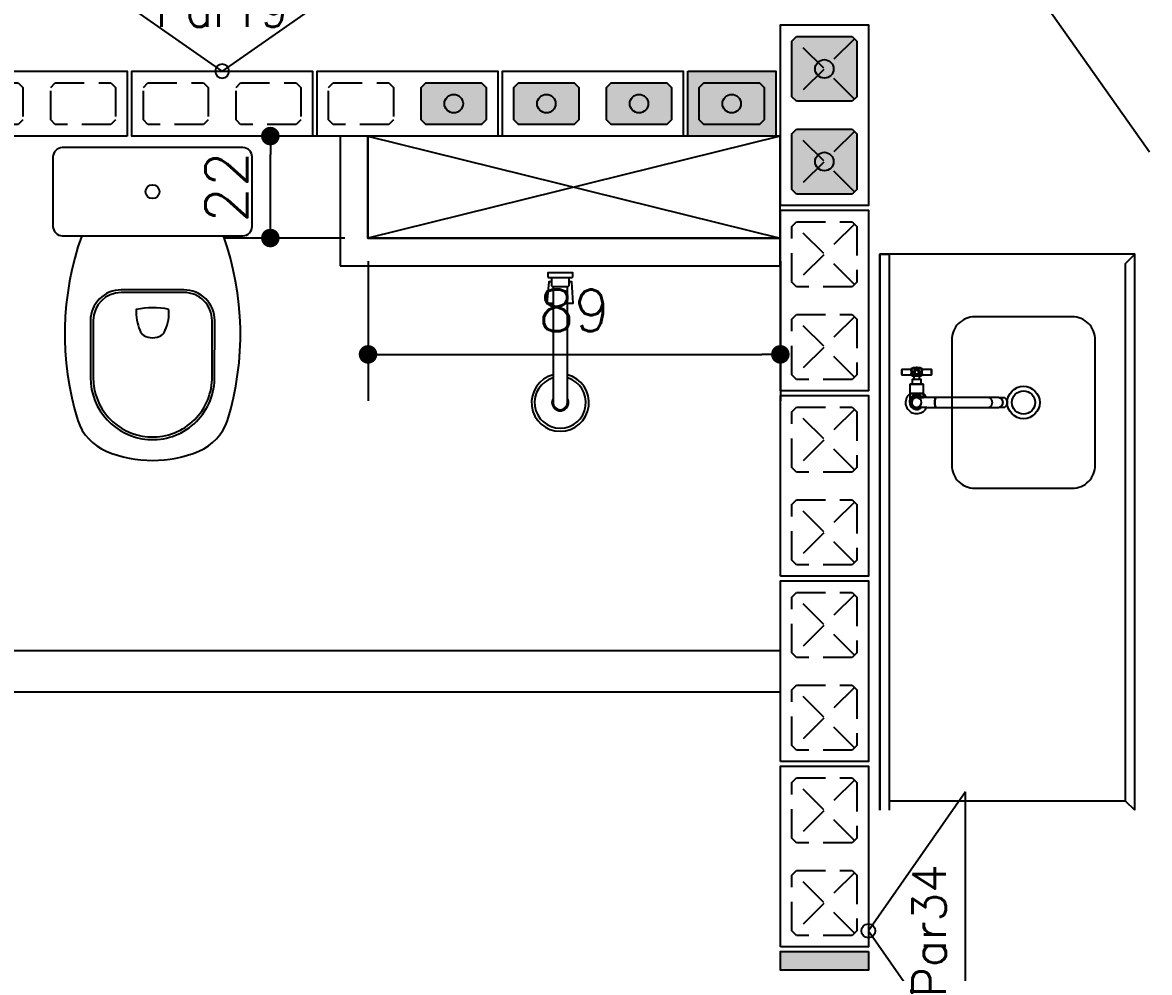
# Model space of a CAD drawing. Extents: x -14651 to 4579, y -10691 to -1290.
# Drawn here: x 1300.9 to 1544.2, y -9909.1 to -9704.1 of the extents above; entities that cross this region are included whole.
import ezdxf
from ezdxf.enums import TextEntityAlignment as Align

# ---------------------------------------------------------------- set-up
doc = ezdxf.new("R2010")
doc.units = 0
doc.header["$LTSCALE"] = 25
doc.linetypes.add('DASHED2', pattern=[0.375, 0.25, -0.125])
for name, color, linetype in [('203', 1, 'DASHED2'), ('213', 252, 'Continuous'), ('241', 2, 'Continuous'), ('247', 50, 'Continuous'), ('253', 251, 'Continuous'), ('ALVENARIA NÃO ESTRUTURAL', 242, 'Continuous'), ('Arranque', 14, 'Continuous'), ('COTA', 1, 'Continuous'), ('FERRO', 5, 'Continuous'), ('Linha_fina', 1, 'Continuous'), ('Pena_1', 1, 'Continuous'), ('Pena_2', 2, 'Continuous'), ('PROJ', 252, 'Continuous')]:
    doc.layers.add(name, color=color, linetype=linetype)
doc.styles.add('COTA', font='romans.shx')
doc.dimstyles.new('forma', dxfattribs={"dimscale": 5, "dimtxt": 1.8, "dimasz": 0.8, "dimexe": 2, "dimexo": 1, "dimgap": 1, "dimtad": 1, "dimdec": 1, "dimzin": 9, "dimtxsty": 'COTA', "dimblk1": 'DOT', "dimblk2": 'DOT', "dimsah": 1, "dimcen": 0, "dimdle": 1, "dimclrd": 256, "dimclre": 256, "dimclrt": 2, "dimadec": 0, "dimazin": 0, "dimtfac": 1, "dimtdec": 0, "dimtmove": 0, "dimatfit": 3, "dimfxl": 1, "dimtolj": 1, "dimtzin": 0, "dimarcsym": 0})

# ---------------------------------------------------------------- blocks, each defined once
blk = doc.blocks.new('P4020')
blk.add_lwpolyline([(-19.5, -9.5), (19.5, -9.5), (19.5, 9.5), (-19.5, 9.5), (-19.5, -9.5)])
at = {"color": 1, "linetype": 'DASHED2'}
for points in [[(-17, -6), (-16, -7), (-4, -7), (-3, -6), (-3, 6), (-4, 7), (-16, 7), (-17, 6), (-17, -6)], [(3, -6), (4, -7), (16, -7), (17, -6), (17, 6), (16, 7), (4, 7), (3, 6), (3, -6)]]:
    blk.add_lwpolyline(points, dxfattribs=at)
at = {"layer": '203', "color": 253}
for p, q in [((-16.5, 6.5), (-3.5, -6.5)), ((-3.5, 6.5), (-16.5, -6.5)), ((16.5, 6.5), (3.5, -6.5)), ((3.5, 6.5), (16.5, -6.5))]:
    blk.add_line(p, q, dxfattribs=at)
blk = doc.blocks.new('P0520')
at = {"layer": '253'}
blk.add_hatch(color=129, dxfattribs=at).paths.add_polyline_path([(2, 9.5), (-2, 9.5), (-2, -9.5), (2, -9.5)])
blk.add_lwpolyline([(2, 9.5), (-2, 9.5), (-2, -9.5), (2, -9.5), (2, 9.5)])
blk = doc.blocks.new('P4015', base_point=(5842102.11612, -8124149.02973))
blk.add_lwpolyline([(5842082.61612, -8124156.02973), (5842121.61612, -8124156.02973), (5842121.61612, -8124142.02973), (5842082.61612, -8124142.02973), (5842082.61612, -8124156.02973)])
at = {"color": 1, "linetype": 'DASHED2'}
for points in [[(5842085.11612, -8124152.52973), (5842086.11612, -8124153.52973), (5842098.11612, -8124153.52973), (5842099.11612, -8124152.52973), (5842099.11612, -8124145.52973), (5842098.11612, -8124144.52973), (5842086.11612, -8124144.52973), (5842085.11612, -8124145.52973), (5842085.11612, -8124152.52973)], [(5842105.11612, -8124152.52973), (5842106.11612, -8124153.52973), (5842118.11612, -8124153.52973), (5842119.11612, -8124152.52973), (5842119.11612, -8124145.52973), (5842118.11612, -8124144.52973), (5842106.11612, -8124144.52973), (5842105.11612, -8124145.52973), (5842105.11612, -8124152.52973)]]:
    blk.add_lwpolyline(points, dxfattribs=at)
blk = doc.blocks.new('P2015')
at = {"layer": '247'}
h = blk.add_hatch(color=50, dxfattribs=at)
h.paths.add_polyline_path([(9.5, 7), (-9.5, 7), (-9.5, -7), (9.5, -7)])
h.paths.add_polyline_path([(6, -4.5), (-6, -4.5), (-7, -3.5), (-7, 3.5), (-6, 4.5), (6, 4.5), (7, 3.5), (7, -3.5)], flags=16)
blk.add_lwpolyline([(-9.5, -7), (9.5, -7), (9.5, 7), (-9.5, 7), (-9.5, -7)])
at = {"color": 1, "linetype": 'DASHED2'}
blk.add_lwpolyline([(-7, -3.5), (-6, -4.5), (6, -4.5), (7, -3.5), (7, 3.5), (6, 4.5), (-6, 4.5), (-7, 3.5), (-7, -3.5)], dxfattribs=at)
blk = doc.blocks.new('GR-1414')
at = {"layer": '213'}
h = blk.add_hatch(color=256, dxfattribs=at)
h.paths.add_polyline_path([(6, -7), (7, -6), (7, 6), (6, 7), (-6, 7), (-7, 6), (-7, -6), (-6, -7)])
h.paths.add_polyline_path([(2, 0, 1), (-2, 0, 1)], flags=16)
at = {"layer": 'Arranque'}
blk.add_hatch(color=256, dxfattribs=at).paths.add_polyline_path([(2, 0, 1), (-2, 0, 1)])
at = {"layer": '213'}
for p, q in [((-7, 6), (-6, 7)), ((-7, -6), (-7, 6)), ((-6, 7), (6, 7)), ((6, 7), (7, 6)), ((7, 6), (7, -6)), ((-6, -7), (-7, -6)), ((6, -7), (-6, -7)), ((7, -6), (6, -7))]:
    blk.add_line(p, q, dxfattribs=at)
at = {"layer": 'FERRO', "linetype": 'Continuous'}
blk.add_circle((0, 0), 2, dxfattribs=at)
blk = doc.blocks.new('GR-1409')
at = {"layer": '213'}
h = blk.add_hatch(color=256, dxfattribs=at)
h.paths.add_polyline_path([(-6, 4.5), (-7, 3.5), (-7, -3.5), (-6, -4.5), (6, -4.5), (7, -3.5), (7, 3.5), (6, 4.5)])
h.paths.add_polyline_path([(-2, 0, 1), (2, 0, 1)], flags=16)
at = {"layer": 'Arranque'}
blk.add_hatch(color=256, dxfattribs=at).paths.add_polyline_path([(-2, 0, 1), (2, 0, 1)])
at = {"layer": '213'}
blk.add_lwpolyline([(-7, 3.5), (-6, 4.5), (6, 4.5), (7, 3.5), (7, -3.5), (6, -4.5), (-6, -4.5), (-7, -3.5), (-7, 3.5)], dxfattribs=at)
at = {"layer": 'FERRO', "linetype": 'Continuous'}
blk.add_circle((0, 0), 2, dxfattribs=at)
blk = doc.blocks.new('_IDNPAR_2')
at = {"color": 3}
blk.add_lwpolyline([(1, -0.7), (0, 0), (-1, -0.7)], close=True, dxfattribs=at)
blk.add_circle((0, 0), 0.05, dxfattribs=at)
at = {"layer": '247', "color": 2, "style": 'COTA', "flags": 8}
blk.add_attdef('ID', text='', height=0.24, dxfattribs=at).set_placement((0, -0.4383), align=Align.MIDDLE_CENTER)
blk = doc.blocks.new('layout-inferior 1')
at = {"layer": 'ALVENARIA NÃO ESTRUTURAL'}
for p, q in [((29019.19, -9728.6), (29019.19, -9756.6)), ((29025.19, -9728.6), (29019.19, -9728.6)), ((29025.19, -9750.6), (29025.19, -9728.6)), ((29114.19, -9750.6), (29025.19, -9750.6)), ((29114.19, -9756.6), (29114.19, -9750.6)), ((29019.19, -9756.6), (29114.19, -9756.6)), ((28873.19, -9839.6), (29114.19, -9839.6)), ((29114.19, -9839.6), (29114.19, -9848.6)), ((29114.19, -9848.6), (28864.19, -9848.6))]:
    blk.add_line(p, q, dxfattribs=at)
at = {"layer": 'Pena_1'}
for p, q in [((29025.19, -9728.6), (29114.19, -9750.6)), ((29114.19, -9728.6), (29025.19, -9750.6))]:
    blk.add_line(p, q, dxfattribs=at)
at = {"layer": 'Pena_2'}
blk.add_lwpolyline([(29025.19, -9728.6), (29025.19, -9750.6), (29114.19, -9750.6), (29114.19, -9728.6), (29025.19, -9728.6)], dxfattribs=at)
at = {"layer": 'PROJ'}
for p, q in [((29144.8, -9778.85), (29142.45, -9778.85)), ((29144.48, -9778.65), (29142.77, -9778.65)), ((29140.42, -9779), (29140.42, -9780.1)), ((29142.47, -9780.15), (29143.4, -9780.15)), ((29143.86, -9780.15), (29144.78, -9780.15)), ((29146.83, -9780.1), (29146.83, -9779)), ((29145.1, -9782.24), (29142.15, -9782.24)), ((29142.62, -9782.04), (29144.63, -9782.04)), ((29145.13, -9784.24), (29142.12, -9784.24)), ((29142.12, -9784.24), (29142.12, -9786.04)), ((29142.12, -9786.04), (29142.12, -9786.04)), ((29142.42, -9784.14), (29142.42, -9784.24)), ((29143.63, -9785.04), (29143.65, -9785.04)), ((29143.65, -9785.04), (29143.7, -9785.05)), ((29144.83, -9784.24), (29144.83, -9784.14)), ((29145.13, -9785.04), (29145.13, -9784.24)), ((29143.66, -9787.14), (29143.63, -9787.14)), ((29143.7, -9787.14), (29143.66, -9787.14))]:
    blk.add_line(p, q, dxfattribs=at)
for points in [[(28957.19, -9744.1), (28957.19, -9747.7), (28957.19, -9748.1, 0.414214), (28959.19, -9750.1), (28998.19, -9750.1, 0.414214), (29000.19, -9748.1), (29000.19, -9733.1, 0.414214), (28998.19, -9731.1), (28959.19, -9731.1, 0.414214), (28957.19, -9733.1)], [(28965.86, -9768.43), (28965.86, -9780.71, 0.391339), (28977.69, -9793.5, 0.428002), (28991.52, -9781.11), (28991.53, -9768.43, 0.416278), (28985.46, -9762.36), (28971.93, -9762.36, 0.413625)], [(28982.2, -9765.99, 0.10791), (28975.18, -9766.03, 0.124585), (28975.96, -9770.49, 0.161338), (28976.83, -9771.67, 0.122351), (28978.69, -9772.13, 0.122351), (28980.56, -9771.67, 0.167944), (28981.43, -9770.49, 0.125904), (28982.2, -9765.99)], [(29177.19, -9767.6), (29156.19, -9767.6, 0.414214), (29151.19, -9772.6), (29151.19, -9799.6, 0.414214), (29156.19, -9804.6), (29177.19, -9804.6, 0.414214), (29182.19, -9799.6), (29182.19, -9772.6, 0.414214)], [(29142.45, -9780.18, -0.023181), (29142.47, -9780.15), (29143.4, -9780.15), (29143.45, -9780.17), (29143.52, -9780.18), (29143.61, -9780.19), (29143.7, -9780.18), (29143.79, -9780.17), (29143.86, -9780.15), (29144.78, -9780.15, -0.022959), (29144.8, -9780.18, -0.366689), (29144.6, -9780.35), (29144.24, -9780.35), (29143.01, -9780.35), (29142.65, -9780.35, -0.366483)], [(29143.03, -9779.48), (29143.02, -9779.57), (29143.03, -9779.64), (29143.04, -9779.72), (29143.06, -9779.77), (29143.08, -9779.82), (29143.1, -9779.87), (29143.13, -9779.92), (29143.16, -9779.97), (29143.2, -9780), (29143.25, -9780.06), (29143.31, -9780.11), (29143.36, -9780.14), (29143.4, -9780.15), (29143.41, -9780.11), (29143.42, -9780.06, 0.192103), (29143.83, -9780.06), (29143.84, -9780.1), (29143.85, -9780.15), (29143.9, -9780.13), (29143.95, -9780.1), (29143.99, -9780.07), (29144.03, -9780.03), (29144.06, -9779.99), (29144.11, -9779.94), (29144.16, -9779.85), (29144.19, -9779.77), (29144.21, -9779.7), (29144.22, -9779.65), (29144.22, -9779.6), (29144.23, -9779.55), (29144.22, -9779.48), (29144.21, -9779.4), (29144.19, -9779.33), (29144.17, -9779.28), (29144.15, -9779.23), (29144.12, -9779.18), (29144.09, -9779.14), (29144.04, -9779.08), (29143.97, -9779.01), (29143.89, -9778.96), (29143.8, -9778.93), (29143.72, -9778.91), (29143.66, -9778.9), (29143.6, -9778.9), (29143.54, -9778.91), (29143.49, -9778.92), (29143.43, -9778.93), (29143.36, -9778.96), (29143.3, -9779), (29143.26, -9779.03), (29143.22, -9779.07), (29143.19, -9779.11), (29143.16, -9779.14), (29143.12, -9779.21), (29143.07, -9779.29), (29143.05, -9779.38)], [(29143.85, -9780.05), (29143.84, -9780.06, 0.017847), (29143.88, -9780.04), (29143.87, -9780.04, 0.017789), (29143.91, -9780.02), (29143.9, -9780.03, 0.021587), (29143.94, -9780), (29143.93, -9780.01, 0.027178), (29143.98, -9779.97), (29143.97, -9779.98, 0.016694), (29144, -9779.96), (29144, -9779.96, 0.029524), (29144.04, -9779.91), (29144.04, -9779.92, 0.024437), (29144.07, -9779.88), (29144.06, -9779.89, 0.02481), (29144.09, -9779.84), (29144.09, -9779.85, 0.023752), (29144.11, -9779.81), (29144.11, -9779.81, 0.022023), (29144.13, -9779.77), (29144.13, -9779.78, 0.022441), (29144.15, -9779.73), (29144.14, -9779.74, 0.022868), (29144.16, -9779.69), (29144.15, -9779.7, 0.020181), (29144.17, -9779.66), (29144.16, -9779.67, 0.015814), (29144.17, -9779.63), (29144.17, -9779.64, 0.015915), (29144.17, -9779.61), (29144.17, -9779.61, 0.025741), (29144.18, -9779.56), (29144.18, -9779.56, 0.018498), (29144.18, -9779.52), (29144.18, -9779.53, 0.017313), (29144.17, -9779.49), (29144.17, -9779.5, 0.018157), (29144.17, -9779.46), (29144.17, -9779.47, 0.018149), (29144.16, -9779.43), (29144.16, -9779.43, 0.018439), (29144.15, -9779.39), (29144.16, -9779.4, 0.018647), (29144.14, -9779.36), (29144.15, -9779.37, 0.018581), (29144.13, -9779.33), (29144.14, -9779.34, 0.021766), (29144.12, -9779.3), (29144.12, -9779.31, 0.026407), (29144.09, -9779.26), (29144.1, -9779.27, 0.026609), (29144.07, -9779.22), (29144.07, -9779.23, 0.026914), (29144.04, -9779.18), (29144.04, -9779.19, 0.025672), (29144, -9779.15), (29144.01, -9779.16, 0.023779), (29143.97, -9779.12), (29143.98, -9779.13, 0.024124), (29143.94, -9779.1), (29143.95, -9779.1, 0.024539), (29143.9, -9779.07), (29143.91, -9779.08, 0.024082), (29143.86, -9779.05), (29143.87, -9779.06, 0.023177), (29143.83, -9779.04), (29143.84, -9779.04, 0.023669), (29143.79, -9779.02), (29143.8, -9779.03, 0.024126), (29143.75, -9779.01), (29143.76, -9779.01, 0.020906), (29143.71, -9779.01), (29143.72, -9779.01, 0.015716), (29143.68, -9779), (29143.69, -9779, 0.01579), (29143.66, -9779), (29143.66, -9779, 0.016075), (29143.63, -9779), (29143.64, -9779, 0.016281), (29143.6, -9779), (29143.61, -9779, 0.016316), (29143.57, -9779), (29143.58, -9779, 0.01533), (29143.55, -9779), (29143.55, -9779, 0.013711), (29143.52, -9779.01), (29143.53, -9779.01, 0.013749), (29143.5, -9779.01), (29143.5, -9779.01, 0.013768), (29143.47, -9779.02), (29143.48, -9779.02, 0.015624), (29143.45, -9779.03), (29143.45, -9779.03, 0.018303), (29143.42, -9779.04), (29143.42, -9779.04, 0.018249), (29143.39, -9779.05), (29143.4, -9779.05, 0.018455), (29143.36, -9779.07), (29143.37, -9779.06, 0.018647), (29143.33, -9779.08), (29143.34, -9779.08, 0.018591), (29143.3, -9779.1), (29143.31, -9779.1, 0.021186), (29143.27, -9779.13), (29143.28, -9779.12, 0.025016), (29143.24, -9779.16), (29143.25, -9779.15, 0.025258), (29143.21, -9779.19), (29143.22, -9779.18, 0.025603), (29143.18, -9779.22), (29143.19, -9779.21, 0.024312), (29143.16, -9779.26), (29143.16, -9779.25, 0.022281), (29143.14, -9779.29), (29143.14, -9779.28, 0.022662), (29143.12, -9779.33), (29143.13, -9779.32, 0.023081), (29143.11, -9779.37), (29143.11, -9779.36, 0.023127), (29143.09, -9779.41), (29143.1, -9779.4, 0.022918), (29143.08, -9779.44), (29143.09, -9779.43, 0.020264), (29143.08, -9779.48), (29143.08, -9779.47, 0.015918), (29143.08, -9779.51), (29143.08, -9779.5, 0.015999), (29143.07, -9779.53), (29143.08, -9779.53, 0.556946)], [(29143.17, -9779.55, 1), (29144.08, -9779.55, 1)], [(29142.42, -9784.14), (29142.42, -9784.24), (29142.12, -9784.24), (29142.12, -9786.06), (29142.12, -9786.04), (29142.13, -9786.04), (29142.13, -9786.21), (29142.17, -9786.45), (29142.24, -9786.69), (29142.36, -9786.9), (29142.51, -9787.1), (29142.69, -9787.27), (29142.84, -9787.37), (29143.06, -9787.48), (29143.29, -9787.56), (29143.53, -9787.59), (29143.63, -9787.6), (29143.87, -9787.58), (29144.11, -9787.52), (29144.33, -9787.42), (29144.41, -9787.37), (29144.61, -9787.23), (29144.7, -9787.14), (29143.68, -9787.14), (29143.67, -9787.14, 0.956818), (29143.67, -9785.04), (29143.69, -9785.05, 0.005512), (29143.66, -9785.04), (29143.69, -9785.04), (29145.13, -9785.04), (29145.13, -9784.24), (29144.83, -9784.24), (29144.83, -9784.14)]]:
    blk.add_lwpolyline(points, format="xyb", close=True, dxfattribs=at)
for points in [[(28963.39, -9750.1, 0.160999), (28962.53, -9789.99, 0.2149), (28968.69, -9796.6, 0.2), (28988.69, -9796.6, 0.2149), (28994.86, -9789.99, 0.160999), (28994, -9750.1)], [(29069.19, -9759.1, 0.414214), (29069.39, -9758.9), (29069.39, -9758.1), (29063.99, -9758.1), (29063.99, -9758.9, 0.414214), (29064.19, -9759.1), (29069.19, -9759.1)], [(29064.59, -9759.1, -0.414214), (29064.79, -9759.3), (29064.79, -9760.85, 0.414214), (29064.99, -9761.05), (29068.39, -9761.05), (29068.59, -9760.85), (29068.59, -9759.3, -0.414214), (29068.79, -9759.1)], [(28965.29, -9768.43), (28965.29, -9780.71, 0.391339), (28977.65, -9794.07, 0.428196), (28992.09, -9781.12), (28992.1, -9768.43, 0.416194), (28985.46, -9761.79), (28971.93, -9761.79, 0.413638), (28965.29, -9768.43)], [(29065.14, -9761.05), (29065.14, -9786.1, 1), (29068.24, -9786.1), (29068.24, -9761.05)]]:
    blk.add_lwpolyline(points, format="xyb", dxfattribs=at)
for points in [[(29190.69, -9874.1), (29190.69, -9754.1), (29135.69, -9754.1), (29135.69, -9874.1)], [(29135.69, -9874.1), (29135.69, -9754.1), (29137.69, -9754.1), (29137.69, -9874.1)], [(29190.69, -9874.1), (29188.69, -9872.1), (29188.69, -9756.1), (29190.69, -9754.1)], [(29064.79, -9760.05), (29064.2, -9760.05), (29063.81, -9764.63), (29065.14, -9764.63)], [(29068.24, -9764.63), (29069.51, -9764.63), (29069.19, -9760.05), (29068.59, -9760.05)], [(29142.77, -9778.75), (29144.48, -9778.75)], [(29143.01, -9780.35), (29144.24, -9780.35)], [(29144.24, -9781.13), (29143.01, -9781.13)], [(29144.73, -9782.14), (29142.52, -9782.14)], [(29145.04, -9784.14), (29142.22, -9784.14)], [(29145.79, -9785.04), (29143.69, -9785.04), (29143.62, -9785.04), (29143.55, -9785.05), (29143.49, -9785.06), (29143.44, -9785.06), (29143.42, -9785.07), (29143.39, -9785.07), (29143.38, -9785.08), (29143.36, -9785.08), (29143.35, -9785.08), (29143.33, -9785.09), (29143.32, -9785.09), (29143.3, -9785.1), (29143.28, -9785.1), (29143.26, -9785.11), (29143.24, -9785.12), (29143.23, -9785.12), (29143.21, -9785.13), (29143.19, -9785.14), (29143.16, -9785.15), (29143.13, -9785.17), (29143.1, -9785.19), (29143.07, -9785.21), (29143.03, -9785.23), (29142.98, -9785.27), (29142.93, -9785.32), (29142.87, -9785.36), (29142.83, -9785.42), (29142.78, -9785.48), (29142.74, -9785.54), (29142.7, -9785.6), (29142.67, -9785.67), (29142.64, -9785.74), (29142.62, -9785.82), (29142.6, -9785.89), (29142.59, -9785.97), (29142.58, -9786.04), (29142.58, -9786.12), (29142.59, -9786.2), (29142.6, -9786.27), (29142.61, -9786.35), (29142.63, -9786.42), (29142.66, -9786.49), (29142.69, -9786.56), (29142.73, -9786.63), (29142.77, -9786.69), (29142.81, -9786.75), (29142.86, -9786.81), (29142.9, -9786.85), (29142.94, -9786.88), (29142.96, -9786.9), (29142.97, -9786.91), (29142.99, -9786.93), (29143.01, -9786.94), (29143.03, -9786.95), (29143.05, -9786.97), (29143.07, -9786.98), (29143.09, -9786.99), (29143.12, -9787.01), (29143.15, -9787.02), (29143.18, -9787.04), (29143.22, -9787.05), (29143.3, -9787.08), (29143.39, -9787.11), (29143.48, -9787.13), (29143.59, -9787.14), (29143.69, -9787.14)], [(29161.61, -9785.11), (29161.75, -9785.18), (29161.88, -9785.29), (29161.99, -9785.42), (29162.08, -9785.57), (29162.15, -9785.73), (29162.19, -9785.91), (29162.21, -9786.09), (29162.19, -9786.28), (29162.15, -9786.45), (29162.08, -9786.62), (29161.99, -9786.77), (29161.88, -9786.9), (29161.75, -9787), (29161.61, -9787.08), (29161.6, -9787.08)], [(29145.79, -9787.14), (29143.66, -9787.14)], [(29188.69, -9872.1), (29137.69, -9872.1), (29137.69, -9874.1)]]:
    blk.add_lwpolyline(points, dxfattribs=at)
for points in [[(29142.38, -9779.05), (29142.39, -9779.06), (29142.4, -9779.08), (29142.41, -9779.11), (29142.42, -9779.14), (29142.44, -9779.17), (29142.45, -9779.2), (29142.47, -9779.24), (29142.48, -9779.28), (29142.49, -9779.31), (29142.5, -9779.33), (29142.51, -9779.36), (29142.51, -9779.39), (29142.51, -9779.41), (29142.52, -9779.44), (29142.52, -9779.47), (29142.52, -9779.5), (29142.53, -9779.52), (29142.53, -9779.55), (29142.53, -9779.58), (29142.52, -9779.61), (29142.52, -9779.64), (29142.52, -9779.68), (29142.51, -9779.71), (29142.5, -9779.75), (29142.49, -9779.79), (29142.48, -9779.82), (29142.47, -9779.86), (29142.45, -9779.89), (29142.44, -9779.93), (29142.43, -9779.96), (29142.41, -9779.99), (29142.4, -9780.01), (29142.39, -9780.03), (29142.38, -9780.04), (29142.37, -9780.06), (29142.38, -9780.06), (29142.4, -9780.06), (29142.42, -9780.07), (29142.43, -9780.08), (29142.44, -9780.09), (29142.45, -9780.11), (29142.46, -9780.12), (29142.47, -9780.14), (29142.47, -9780.15), (29142.49, -9780.1), (29142.51, -9780.05), (29142.54, -9779.97), (29142.56, -9779.89), (29142.59, -9779.81), (29142.6, -9779.72), (29142.61, -9779.62), (29142.61, -9779.53), (29142.61, -9779.46), (29142.6, -9779.38), (29142.59, -9779.33), (29142.58, -9779.28), (29142.57, -9779.23), (29142.56, -9779.18), (29142.54, -9779.12), (29142.51, -9779.05), (29142.49, -9778.99), (29142.47, -9778.94), (29142.46, -9778.92), (29142.47, -9778.94), (29142.47, -9778.95), (29142.48, -9778.97), (29142.49, -9779), (29142.5, -9779.03), (29142.52, -9779.06), (29142.53, -9779.1), (29142.54, -9779.13), (29142.56, -9779.18), (29142.57, -9779.23), (29142.58, -9779.28), (29142.59, -9779.33), (29142.6, -9779.37), (29142.6, -9779.4), (29142.61, -9779.44), (29142.61, -9779.48), (29142.61, -9779.51), (29142.61, -9779.55), (29142.61, -9779.6), (29142.61, -9779.65), (29142.6, -9779.7), (29142.6, -9779.74), (29142.59, -9779.79), (29142.58, -9779.83), (29142.57, -9779.87), (29142.56, -9779.91), (29142.55, -9779.96), (29142.53, -9779.99), (29142.52, -9780.03), (29142.51, -9780.07), (29142.5, -9780.09), (29142.49, -9780.11), (29142.48, -9780.13), (29142.47, -9780.15), (29142.46, -9780.1), (29142.42, -9780.07), (29142.37, -9780.06), (29142.4, -9780.02), (29142.42, -9779.97), (29142.45, -9779.91), (29142.47, -9779.84), (29142.5, -9779.77), (29142.51, -9779.69), (29142.52, -9779.62), (29142.53, -9779.57), (29142.53, -9779.51), (29142.52, -9779.45), (29142.51, -9779.39), (29142.49, -9779.32), (29142.47, -9779.26), (29142.44, -9779.18), (29142.42, -9779.12), (29142.39, -9779.07)], [(29144.65, -9779.38), (29144.64, -9779.45), (29144.64, -9779.5), (29144.64, -9779.55), (29144.64, -9779.62), (29144.65, -9779.7), (29144.66, -9779.77), (29144.67, -9779.82), (29144.68, -9779.87), (29144.7, -9779.94), (29144.73, -9780.02), (29144.75, -9780.09), (29144.78, -9780.15), (29144.79, -9780.13), (29144.78, -9780.15), (29144.78, -9780.14), (29144.77, -9780.13), (29144.76, -9780.1), (29144.75, -9780.07), (29144.73, -9780.04), (29144.72, -9780.01), (29144.71, -9779.96), (29144.69, -9779.92), (29144.68, -9779.87), (29144.67, -9779.82), (29144.66, -9779.77), (29144.65, -9779.72), (29144.65, -9779.68), (29144.64, -9779.64), (29144.64, -9779.6), (29144.64, -9779.55), (29144.64, -9779.5), (29144.64, -9779.45), (29144.65, -9779.4), (29144.65, -9779.36), (29144.66, -9779.31), (29144.67, -9779.27), (29144.68, -9779.23), (29144.69, -9779.19), (29144.71, -9779.15), (29144.72, -9779.11), (29144.73, -9779.07), (29144.74, -9779.03), (29144.76, -9779), (29144.77, -9778.98), (29144.77, -9778.96), (29144.79, -9778.93), (29144.8, -9778.92), (29144.78, -9778.95), (29144.76, -9778.99), (29144.74, -9779.05), (29144.71, -9779.13), (29144.69, -9779.21), (29144.67, -9779.29)], [(29144.85, -9780.02), (29144.84, -9779.99), (29144.83, -9779.96), (29144.82, -9779.94), (29144.8, -9779.9), (29144.79, -9779.86), (29144.77, -9779.82), (29144.76, -9779.78), (29144.75, -9779.75), (29144.74, -9779.72), (29144.74, -9779.69), (29144.73, -9779.66), (29144.73, -9779.63), (29144.73, -9779.6), (29144.72, -9779.57), (29144.72, -9779.54), (29144.73, -9779.51), (29144.73, -9779.48), (29144.73, -9779.45), (29144.73, -9779.43), (29144.74, -9779.39), (29144.75, -9779.35), (29144.76, -9779.31), (29144.77, -9779.28), (29144.78, -9779.24), (29144.8, -9779.21), (29144.81, -9779.17), (29144.83, -9779.14), (29144.83, -9779.14), (29144.84, -9779.11), (29144.86, -9779.08), (29144.86, -9779.07), (29144.87, -9779.05), (29144.89, -9779.03), (29144.9, -9779.01), (29144.88, -9779.04), (29144.86, -9779.08), (29144.83, -9779.13), (29144.8, -9779.19), (29144.78, -9779.26), (29144.75, -9779.33), (29144.74, -9779.4), (29144.73, -9779.47), (29144.72, -9779.52), (29144.72, -9779.58), (29144.73, -9779.64), (29144.74, -9779.71), (29144.75, -9779.77), (29144.78, -9779.84), (29144.81, -9779.92), (29144.83, -9779.98), (29144.86, -9780.03), (29144.87, -9780.05), (29144.87, -9780.04)], [(29147.7, -9785.14), (29147.67, -9785.2), (29147.64, -9785.27), (29147.62, -9785.35), (29147.61, -9785.4), (29147.6, -9785.46), (29147.59, -9785.53), (29147.58, -9785.6), (29147.57, -9785.67), (29147.56, -9785.75), (29147.55, -9785.83), (29147.55, -9785.92), (29147.55, -9786.01), (29147.55, -9786.09), (29147.55, -9786.18), (29147.55, -9786.27), (29147.55, -9786.35), (29147.56, -9786.43), (29147.57, -9786.51), (29147.58, -9786.59), (29147.59, -9786.66), (29147.6, -9786.72), (29147.61, -9786.78), (29147.62, -9786.84), (29147.64, -9786.91), (29147.67, -9786.99), (29147.7, -9787.05), (29147.73, -9787.09), (29147.76, -9787.13), (29147.78, -9787.14), (29147.76, -9787.13), (29147.75, -9787.12), (29147.73, -9787.1), (29147.72, -9787.08), (29147.71, -9787.06), (29147.69, -9787.04), (29147.68, -9787.01), (29147.66, -9786.97), (29147.65, -9786.93), (29147.64, -9786.89), (29147.62, -9786.84), (29147.61, -9786.78), (29147.6, -9786.72), (29147.59, -9786.66), (29147.58, -9786.59), (29147.57, -9786.51), (29147.56, -9786.43), (29147.55, -9786.35), (29147.55, -9786.27), (29147.55, -9786.18), (29147.55, -9786.09), (29147.55, -9786.01), (29147.55, -9785.92), (29147.55, -9785.83), (29147.56, -9785.75), (29147.57, -9785.67), (29147.58, -9785.6), (29147.59, -9785.53), (29147.6, -9785.46), (29147.61, -9785.4), (29147.62, -9785.35), (29147.64, -9785.3), (29147.65, -9785.25), (29147.66, -9785.21), (29147.68, -9785.18), (29147.69, -9785.15), (29147.71, -9785.12), (29147.72, -9785.1), (29147.73, -9785.09), (29147.75, -9785.07), (29147.78, -9785.05), (29147.79, -9785.04), (29147.76, -9785.05), (29147.73, -9785.09)]]:
    blk.add_lwpolyline(points, close=True, dxfattribs=at)
blk.add_polyline3d([(29162.32, -9785.06, 0), (29161.45, -9785.06, 0), (29161.3, -9785.04, 0), (29159.04, -9785.04, 0), (29145.79, -9785.04, 0), (29145.64, -9784.77, 0), (29145.45, -9784.53, 0), (29145.23, -9784.3, 0), (29145.04, -9784.14, 0), (29145.1, -9784.14, 0), (29145.1, -9782.24, 0), (29145, -9782.14, 0), (29144.73, -9782.14, 0), (29144.63, -9782.04, 0), (29144.63, -9781.13, 0), (29144.24, -9781.13, 0), (29144.24, -9780.35, 0), (29144.6, -9780.35, 0), (29144.8, -9780.18, 0), (29144.9, -9780.1, 0), (29146.83, -9780.1, 0), (29146.93, -9780, 0), (29146.93, -9779.1, 0), (29146.83, -9779, 0), (29144.9, -9779, 0), (29144.8, -9778.9, 0), (29144.8, -9778.85, 0), (29144.7, -9778.75, 0), (29144.48, -9778.75, 0), (29144.48, -9778.65, 0), (29143.71, -9778.57, 0), (29143.54, -9778.57, 0), (29142.77, -9778.65, 0), (29142.77, -9778.75, 0), (29142.55, -9778.75, 0), (29142.45, -9778.85, 0), (29142.45, -9778.9, 0), (29142.35, -9779, 0), (29140.42, -9779, 0), (29140.32, -9779.1, 0), (29140.32, -9780, 0), (29140.42, -9780.1, 0), (29142.35, -9780.1, 0), (29142.45, -9780.18, 0), (29142.65, -9780.35, 0), (29143.01, -9780.35, 0), (29143.01, -9781.13, 0), (29142.62, -9781.13, 0), (29142.62, -9782.04, 0), (29142.52, -9782.14, 0), (29142.25, -9782.14, 0), (29142.15, -9782.24, 0), (29142.15, -9784.14, 0), (29142.22, -9784.14, 0), (29141.98, -9784.34, 0), (29141.77, -9784.57, 0), (29141.59, -9784.82, 0), (29141.44, -9785.09, 0), (29141.33, -9785.38, 0), (29141.26, -9785.68, 0), (29141.22, -9785.99, 0), (29141.22, -9786.09, 0), (29141.24, -9786.4, 0), (29141.3, -9786.71, 0), (29141.4, -9787, 0), (29141.53, -9787.28, 0), (29141.7, -9787.54, 0), (29141.91, -9787.77, 0), (29142.14, -9787.98, 0), (29142.39, -9788.16, 0), (29142.67, -9788.3, 0), (29142.96, -9788.4, 0), (29143.26, -9788.47, 0), (29143.57, -9788.5, 0), (29143.63, -9788.5, 0), (29143.94, -9788.48, 0), (29144.24, -9788.42, 0), (29144.53, -9788.32, 0), (29144.81, -9788.19, 0), (29145.07, -9788.02, 0), (29145.31, -9787.81, 0), (29145.51, -9787.58, 0), (29145.69, -9787.33, 0), (29145.79, -9787.14, 0), (29159.04, -9787.14, 0), (29161.3, -9787.14, 0), (29161.45, -9787.13, 0), (29162.32, -9787.13, 0), (29162.48, -9787.11, 0), (29162.63, -9787.07, 0), (29162.77, -9786.99, 0), (29162.9, -9786.89, 0), (29163.01, -9786.76, 0), (29163.1, -9786.61, 0), (29163.16, -9786.45, 0), (29163.21, -9786.27, 0), (29163.22, -9786.09, 0), (29163.21, -9785.91, 0), (29163.16, -9785.74, 0), (29163.1, -9785.58, 0), (29163.01, -9785.43, 0), (29162.9, -9785.3, 0), (29162.77, -9785.2, 0), (29162.63, -9785.12, 0), (29162.48, -9785.07, 0), (29162.32, -9785.06, 0)], close=True, dxfattribs=at)
for points in [[(29142.37, -9780.06, 0), (29142.38, -9780.04, 0), (29142.39, -9780.03, 0), (29142.4, -9780.01, 0), (29142.41, -9779.99, 0), (29142.43, -9779.96, 0), (29142.44, -9779.93, 0), (29142.45, -9779.89, 0), (29142.47, -9779.86, 0), (29142.48, -9779.82, 0), (29142.49, -9779.79, 0), (29142.5, -9779.75, 0), (29142.51, -9779.71, 0), (29142.52, -9779.68, 0), (29142.52, -9779.64, 0), (29142.52, -9779.61, 0), (29142.53, -9779.58, 0), (29142.53, -9779.55, 0), (29142.53, -9779.52, 0), (29142.52, -9779.5, 0), (29142.52, -9779.47, 0), (29142.52, -9779.44, 0), (29142.51, -9779.41, 0), (29142.51, -9779.39, 0), (29142.51, -9779.36, 0), (29142.5, -9779.33, 0), (29142.49, -9779.31, 0), (29142.48, -9779.28, 0), (29142.47, -9779.24, 0), (29142.45, -9779.2, 0), (29142.44, -9779.17, 0), (29142.42, -9779.14, 0), (29142.41, -9779.11, 0), (29142.4, -9779.08, 0), (29142.39, -9779.06, 0), (29142.38, -9779.05, 0), (29142.37, -9779.03, 0), (29142.36, -9779.02, 0), (29142.35, -9779.01, 0), (29142.35, -9779, 0), (29142.35, -9779, 0), (29142.35, -9779, 0)], [(29142.47, -9780.15, 0), (29142.47, -9780.14, 0), (29142.46, -9780.12, 0), (29142.45, -9780.11, 0), (29142.44, -9780.09, 0), (29142.43, -9780.08, 0), (29142.42, -9780.07, 0), (29142.4, -9780.06, 0), (29142.38, -9780.06, 0), (29142.37, -9780.06, 0)], [(29142.45, -9778.9, 0), (29142.45, -9778.9, 0), (29142.45, -9778.9, 0), (29142.45, -9778.91, 0), (29142.46, -9778.92, 0), (29142.47, -9778.94, 0), (29142.47, -9778.95, 0), (29142.48, -9778.97, 0), (29142.49, -9779, 0), (29142.5, -9779.03, 0), (29142.52, -9779.06, 0), (29142.53, -9779.1, 0), (29142.54, -9779.13, 0), (29142.56, -9779.18, 0), (29142.57, -9779.23, 0), (29142.58, -9779.28, 0), (29142.59, -9779.33, 0), (29142.6, -9779.37, 0), (29142.6, -9779.4, 0), (29142.61, -9779.44, 0), (29142.61, -9779.48, 0), (29142.61, -9779.51, 0), (29142.61, -9779.55, 0), (29142.61, -9779.6, 0), (29142.61, -9779.65, 0), (29142.6, -9779.7, 0), (29142.6, -9779.74, 0), (29142.59, -9779.79, 0), (29142.58, -9779.83, 0), (29142.57, -9779.87, 0), (29142.56, -9779.91, 0), (29142.55, -9779.96, 0), (29142.53, -9779.99, 0), (29142.52, -9780.03, 0), (29142.51, -9780.07, 0), (29142.5, -9780.09, 0), (29142.49, -9780.11, 0), (29142.48, -9780.13, 0), (29142.47, -9780.15, 0)], [(29143.4, -9780.15, 0), (29143.37, -9780.14, 0), (29143.35, -9780.13, 0), (29143.33, -9780.12, 0), (29143.31, -9780.1, 0), (29143.27, -9780.07, 0), (29143.23, -9780.04, 0), (29143.2, -9780, 0), (29143.16, -9779.97, 0), (29143.13, -9779.92, 0), (29143.1, -9779.87, 0), (29143.08, -9779.82, 0), (29143.06, -9779.77, 0), (29143.05, -9779.73, 0), (29143.04, -9779.7, 0), (29143.03, -9779.66, 0), (29143.03, -9779.62, 0), (29143.03, -9779.59, 0), (29143.03, -9779.55, 0), (29143.03, -9779.5, 0), (29143.03, -9779.45, 0), (29143.04, -9779.4, 0), (29143.05, -9779.36, 0), (29143.07, -9779.31, 0), (29143.08, -9779.27, 0), (29143.1, -9779.23, 0), (29143.13, -9779.19, 0), (29143.16, -9779.14, 0), (29143.19, -9779.11, 0), (29143.22, -9779.07, 0), (29143.26, -9779.03, 0), (29143.29, -9779.01, 0), (29143.32, -9778.99, 0), (29143.35, -9778.97, 0), (29143.38, -9778.96, 0), (29143.41, -9778.94, 0), (29143.45, -9778.93, 0), (29143.47, -9778.92, 0), (29143.5, -9778.91, 0), (29143.52, -9778.91, 0), (29143.55, -9778.9, 0), (29143.58, -9778.9, 0), (29143.61, -9778.9, 0), (29143.64, -9778.9, 0), (29143.67, -9778.9, 0), (29143.7, -9778.9, 0), (29143.73, -9778.91, 0), (29143.78, -9778.92, 0), (29143.82, -9778.93, 0), (29143.86, -9778.95, 0), (29143.91, -9778.97, 0), (29143.95, -9779, 0), (29143.98, -9779.03, 0), (29144.02, -9779.06, 0), (29144.05, -9779.09, 0), (29144.09, -9779.14, 0), (29144.12, -9779.18, 0), (29144.15, -9779.23, 0), (29144.17, -9779.28, 0), (29144.19, -9779.33, 0), (29144.21, -9779.38, 0), (29144.21, -9779.42, 0), (29144.22, -9779.46, 0), (29144.22, -9779.5, 0), (29144.23, -9779.55, 0), (29144.22, -9779.6, 0), (29144.22, -9779.65, 0), (29144.21, -9779.7, 0), (29144.2, -9779.74, 0), (29144.18, -9779.79, 0), (29144.17, -9779.83, 0), (29144.15, -9779.87, 0), (29144.12, -9779.91, 0), (29144.1, -9779.96, 0), (29144.06, -9779.99, 0), (29144.03, -9780.03, 0), (29143.99, -9780.07, 0), (29143.95, -9780.1, 0), (29143.92, -9780.12, 0), (29143.89, -9780.14, 0), (29143.86, -9780.15, 0)], [(29144.18, -9779.55, 0), (29144.18, -9779.53, 0), (29144.18, -9779.51, 0), (29144.17, -9779.47, 0), (29144.17, -9779.44, 0), (29144.16, -9779.41, 0), (29144.15, -9779.38, 0), (29144.14, -9779.35, 0), (29144.13, -9779.32, 0), (29144.1, -9779.28, 0), (29144.08, -9779.24, 0), (29144.05, -9779.2, 0), (29144.02, -9779.16, 0), (29143.99, -9779.14, 0), (29143.96, -9779.11, 0), (29143.92, -9779.08, 0), (29143.88, -9779.06, 0), (29143.85, -9779.05, 0), (29143.81, -9779.03, 0), (29143.77, -9779.02, 0), (29143.73, -9779.01, 0), (29143.7, -9779, 0), (29143.67, -9779, 0), (29143.64, -9779, 0), (29143.61, -9779, 0), (29143.59, -9779, 0), (29143.56, -9779, 0), (29143.53, -9779.01, 0), (29143.51, -9779.01, 0), (29143.49, -9779.02, 0), (29143.46, -9779.02, 0), (29143.43, -9779.03, 0), (29143.4, -9779.05, 0), (29143.37, -9779.06, 0), (29143.34, -9779.08, 0), (29143.32, -9779.09, 0), (29143.29, -9779.11, 0), (29143.26, -9779.14, 0), (29143.22, -9779.17, 0), (29143.2, -9779.21, 0), (29143.17, -9779.24, 0), (29143.15, -9779.28, 0), (29143.13, -9779.31, 0), (29143.11, -9779.35, 0), (29143.1, -9779.39, 0), (29143.09, -9779.43, 0), (29143.08, -9779.46, 0), (29143.08, -9779.49, 0), (29143.08, -9779.52, 0), (29143.07, -9779.55, 0), (29143.07, -9779.55, 0)], [(29143.41, -9780.06, 0), (29143.42, -9780.06, 0), (29143.42, -9780.07, 0), (29143.42, -9780.08, 0), (29143.42, -9780.09, 0), (29143.41, -9780.1, 0), (29143.41, -9780.11, 0), (29143.41, -9780.13, 0), (29143.4, -9780.14, 0), (29143.4, -9780.15, 0)], [(29143.86, -9780.15, 0), (29143.81, -9780.16, 0), (29143.77, -9780.17, 0), (29143.73, -9780.18, 0), (29143.68, -9780.18, 0), (29143.64, -9780.18, 0), (29143.59, -9780.18, 0), (29143.54, -9780.18, 0), (29143.5, -9780.18, 0), (29143.45, -9780.17, 0), (29143.4, -9780.15, 0)], [(29143.86, -9780.15, 0), (29143.85, -9780.14, 0), (29143.84, -9780.12, 0), (29143.84, -9780.11, 0), (29143.84, -9780.09, 0), (29143.83, -9780.08, 0), (29143.83, -9780.07, 0), (29143.83, -9780.06, 0), (29143.83, -9780.06, 0), (29143.84, -9780.06, 0)], [(29143.84, -9780.06, 0), (29143.87, -9780.05, 0), (29143.89, -9780.03, 0), (29143.92, -9780.02, 0), (29143.96, -9779.99, 0), (29144, -9779.96, 0), (29144, -9779.96, 0), (29144.03, -9779.93, 0), (29144.06, -9779.89, 0), (29144.08, -9779.86, 0), (29144.1, -9779.82, 0), (29144.12, -9779.79, 0), (29144.14, -9779.75, 0), (29144.15, -9779.71, 0), (29144.16, -9779.68, 0), (29144.17, -9779.65, 0), (29144.17, -9779.62, 0), (29144.18, -9779.59, 0), (29144.18, -9779.56, 0), (29144.18, -9779.55, 0)], [(29144.78, -9780.15, 0), (29144.78, -9780.14, 0), (29144.77, -9780.13, 0), (29144.76, -9780.1, 0), (29144.75, -9780.07, 0), (29144.73, -9780.04, 0), (29144.72, -9780.01, 0), (29144.71, -9779.96, 0), (29144.69, -9779.92, 0), (29144.68, -9779.87, 0), (29144.67, -9779.82, 0), (29144.66, -9779.77, 0), (29144.65, -9779.72, 0), (29144.65, -9779.68, 0), (29144.64, -9779.64, 0), (29144.64, -9779.6, 0), (29144.64, -9779.55, 0), (29144.64, -9779.5, 0), (29144.64, -9779.45, 0), (29144.65, -9779.4, 0), (29144.65, -9779.36, 0), (29144.66, -9779.31, 0), (29144.67, -9779.27, 0), (29144.68, -9779.23, 0), (29144.69, -9779.19, 0), (29144.71, -9779.15, 0), (29144.72, -9779.11, 0), (29144.73, -9779.07, 0), (29144.74, -9779.03, 0), (29144.76, -9779, 0), (29144.77, -9778.98, 0), (29144.77, -9778.96, 0), (29144.78, -9778.95, 0), (29144.79, -9778.94, 0), (29144.79, -9778.92, 0), (29144.8, -9778.92, 0), (29144.8, -9778.91, 0), (29144.8, -9778.9, 0), (29144.8, -9778.9, 0), (29144.8, -9778.9, 0)], [(29144.9, -9779, 0), (29144.9, -9779, 0), (29144.9, -9779, 0), (29144.9, -9779.01, 0), (29144.9, -9779.01, 0), (29144.89, -9779.02, 0), (29144.89, -9779.03, 0), (29144.88, -9779.04, 0), (29144.87, -9779.05, 0), (29144.86, -9779.07, 0), (29144.86, -9779.08, 0), (29144.84, -9779.11, 0), (29144.83, -9779.14, 0), (29144.83, -9779.14, 0), (29144.81, -9779.17, 0), (29144.8, -9779.21, 0), (29144.78, -9779.24, 0), (29144.77, -9779.28, 0), (29144.76, -9779.31, 0), (29144.75, -9779.35, 0), (29144.74, -9779.39, 0), (29144.73, -9779.43, 0), (29144.73, -9779.45, 0), (29144.73, -9779.48, 0), (29144.73, -9779.51, 0), (29144.72, -9779.54, 0), (29144.72, -9779.57, 0), (29144.73, -9779.6, 0), (29144.73, -9779.63, 0), (29144.73, -9779.66, 0), (29144.74, -9779.69, 0), (29144.74, -9779.72, 0), (29144.75, -9779.75, 0), (29144.76, -9779.78, 0), (29144.77, -9779.82, 0), (29144.79, -9779.86, 0), (29144.8, -9779.9, 0), (29144.82, -9779.94, 0), (29144.83, -9779.96, 0), (29144.84, -9779.99, 0), (29144.85, -9780.02, 0), (29144.87, -9780.04, 0), (29144.87, -9780.05, 0), (29144.88, -9780.06, 0)], [(29144.88, -9780.06, 0), (29144.86, -9780.06, 0), (29144.85, -9780.07, 0), (29144.83, -9780.08, 0), (29144.82, -9780.09, 0), (29144.8, -9780.1, 0), (29144.79, -9780.11, 0), (29144.79, -9780.13, 0), (29144.78, -9780.14, 0), (29144.78, -9780.15, 0)], [(29142.12, -9786.04, 0), (29142.12, -9786.03, 0), (29142.13, -9785.98, 0), (29142.13, -9785.9, 0), (29142.14, -9785.8, 0), (29142.17, -9785.65, 0), (29142.21, -9785.5, 0), (29142.26, -9785.34, 0), (29142.33, -9785.19, 0), (29142.41, -9785.03, 0), (29142.51, -9784.89, 0), (29142.59, -9784.79, 0), (29142.67, -9784.7, 0), (29142.74, -9784.64, 0), (29142.81, -9784.58, 0), (29142.88, -9784.53, 0), (29142.95, -9784.48, 0), (29143.03, -9784.44, 0), (29143.11, -9784.4, 0), (29143.2, -9784.36, 0), (29143.29, -9784.34, 0), (29143.37, -9784.32, 0), (29143.44, -9784.3, 0), (29143.5, -9784.3, 0), (29143.56, -9784.29, 0), (29143.62, -9784.29, 0), (29143.68, -9784.29, 0), (29143.74, -9784.3, 0), (29143.81, -9784.3, 0), (29143.87, -9784.31, 0), (29143.93, -9784.33, 0), (29144, -9784.35, 0), (29144.06, -9784.37, 0), (29144.13, -9784.39, 0), (29144.22, -9784.44, 0), (29144.31, -9784.49, 0), (29144.41, -9784.56, 0), (29144.5, -9784.63, 0), (29144.59, -9784.71, 0), (29144.67, -9784.79, 0), (29144.74, -9784.89, 0), (29144.81, -9784.99, 0), (29144.85, -9785.04, 0)], [(29144.7, -9785.04, 0), (29144.52, -9784.88, 0), (29144.31, -9784.75, 0), (29144.08, -9784.66, 0), (29143.84, -9784.61, 0), (29143.6, -9784.59, 0), (29143.35, -9784.61, 0), (29143.12, -9784.68, 0), (29142.89, -9784.78, 0), (29142.69, -9784.92, 0), (29142.51, -9785.08, 0), (29142.36, -9785.28, 0), (29142.25, -9785.49, 0), (29142.17, -9785.73, 0), (29142.13, -9785.97, 0), (29142.13, -9786.21, 0), (29142.17, -9786.45, 0), (29142.24, -9786.69, 0), (29142.36, -9786.9, 0), (29142.51, -9787.1, 0), (29142.69, -9787.27, 0), (29142.84, -9787.37, 0)], [(29147.8, -9787.14, 0), (29147.79, -9787.14, 0), (29147.78, -9787.14, 0), (29147.76, -9787.13, 0), (29147.75, -9787.12, 0), (29147.73, -9787.1, 0), (29147.72, -9787.08, 0), (29147.71, -9787.06, 0), (29147.69, -9787.04, 0), (29147.68, -9787.01, 0), (29147.66, -9786.97, 0), (29147.65, -9786.93, 0), (29147.64, -9786.89, 0), (29147.62, -9786.84, 0), (29147.61, -9786.78, 0), (29147.6, -9786.72, 0), (29147.59, -9786.66, 0), (29147.58, -9786.59, 0), (29147.57, -9786.51, 0), (29147.56, -9786.43, 0), (29147.55, -9786.35, 0), (29147.55, -9786.27, 0), (29147.55, -9786.18, 0), (29147.55, -9786.09, 0), (29147.55, -9786.01, 0), (29147.55, -9785.92, 0), (29147.55, -9785.83, 0), (29147.56, -9785.75, 0), (29147.57, -9785.67, 0), (29147.58, -9785.6, 0), (29147.59, -9785.53, 0), (29147.6, -9785.46, 0), (29147.61, -9785.4, 0), (29147.62, -9785.35, 0), (29147.64, -9785.3, 0), (29147.65, -9785.25, 0), (29147.66, -9785.21, 0), (29147.68, -9785.18, 0), (29147.69, -9785.15, 0), (29147.71, -9785.12, 0), (29147.72, -9785.1, 0), (29147.73, -9785.09, 0), (29147.75, -9785.07, 0), (29147.76, -9785.06, 0), (29147.78, -9785.05, 0), (29147.79, -9785.04, 0), (29147.8, -9785.04, 0)], [(29159.04, -9787.14, 0), (29159.05, -9787.14, 0), (29159.13, -9787.14, 0), (29159.2, -9787.13, 0), (29159.28, -9787.11, 0), (29159.35, -9787.08, 0), (29159.43, -9787.05, 0), (29159.49, -9787.01, 0), (29159.56, -9786.96, 0), (29159.62, -9786.91, 0), (29159.68, -9786.85, 0), (29159.73, -9786.78, 0), (29159.78, -9786.71, 0), (29159.82, -9786.64, 0), (29159.86, -9786.56, 0), (29159.89, -9786.48, 0), (29159.92, -9786.4, 0), (29159.94, -9786.31, 0), (29159.95, -9786.23, 0), (29159.96, -9786.14, 0), (29159.96, -9786.05, 0), (29159.95, -9785.96, 0), (29159.94, -9785.87, 0), (29159.92, -9785.79, 0), (29159.89, -9785.7, 0), (29159.86, -9785.62, 0), (29159.82, -9785.55, 0), (29159.78, -9785.47, 0), (29159.73, -9785.4, 0), (29159.68, -9785.34, 0), (29159.62, -9785.28, 0), (29159.56, -9785.23, 0), (29159.49, -9785.18, 0), (29159.42, -9785.14, 0), (29159.35, -9785.11, 0), (29159.28, -9785.08, 0), (29159.2, -9785.06, 0), (29159.13, -9785.05, 0), (29159.05, -9785.04, 0), (29159.04, -9785.04, 0)], [(29161.57, -9787.1, 0), (29161.71, -9787.04, 0), (29161.85, -9786.95, 0), (29161.97, -9786.83, 0), (29162.07, -9786.7, 0), (29162.15, -9786.54, 0), (29162.21, -9786.37, 0), (29162.24, -9786.2, 0), (29162.24, -9786.02, 0), (29162.21, -9785.84, 0), (29162.16, -9785.67, 0), (29162.09, -9785.51, 0), (29161.99, -9785.37, 0), (29161.87, -9785.25, 0), (29161.74, -9785.16, 0), (29161.59, -9785.1, 0), (29161.57, -9785.09, 0)], [(29142.84, -9787.37, 0), (29143.06, -9787.48, 0), (29143.29, -9787.56, 0), (29143.53, -9787.59, 0), (29143.63, -9787.6, 0)], [(29143.63, -9787.6, 0), (29143.87, -9787.58, 0), (29144.11, -9787.52, 0), (29144.33, -9787.42, 0), (29144.41, -9787.37, 0)], [(29144.41, -9787.37, 0), (29144.61, -9787.23, 0), (29144.7, -9787.14, 0)]]:
    blk.add_polyline3d(points, dxfattribs=at)
for centre, radius in [((28978.69, -9740.6), 1.5), ((29143.63, -9779.55), 0.551), ((29143.63, -9779.55), 0.451), ((29166.69, -9786.1), 3.5), ((29166.69, -9786.1), 2.5)]:
    blk.add_circle(centre, radius, dxfattribs=at)
for centre, radius, start, end in [((29066.69, -9786.1), 6.2, 104.4824, 75.5146), ((29066.69, -9786.1), 5.54, 106.2467, 73.7499), ((29142.68, -9780.23), 0.352, 150.1276, 157.7217), ((29142.82, -9780.38), 0.416, 146.2686, 151.5782), ((29143.63, -9779.55), 0.551, 180.0005, 247.5122), ((29143.63, -9779.55), 0.551, 247.5302, 292.479), ((29144.43, -9780.38), 0.419, 28.4382, 33.6982), ((29144.57, -9780.23), 0.352, 22.2747, 29.856), ((29066.69, -9786.1), 1.79, 149.7451, 30.2348), ((29143.63, -9786.09), 1.3, 53.7744, 306.2239), ((29143.63, -9786.09), 1.2, 60.8871, 299.1104), ((29143.63, -9786.09), 1.05, 271.7501, 88.7731)]:
    blk.add_arc(centre, radius, start, end, dxfattribs=at)
blk = doc.blocks.new('grautes-inferior 1')
at = {"layer": 'Linha_fina'}
blk.add_line((1544.2, -9732.07), (1506.53, -9678.65), dxfattribs=at)
blk = doc.blocks.new('_Dot')
at = {"color": 0, "linetype": 'ByBlock', "lineweight": -2}
blk.add_line((-0.5, 0), (-1, 0), dxfattribs=at)
at = {"color": 0, "linetype": 'ByBlock', "const_width": 0.5}
blk.add_lwpolyline([(-0.25, 0, 1), (0.25, 0, 1)], format="xyb", close=True, dxfattribs=at)
blk = doc.blocks.new('*D304')
at = {"layer": 'COTA', "lineweight": -2, "transparency": 16777216}
for p, q in [((1375.52, -9755.6), (1375.52, -9785.71)), ((1464.52, -9755.6), (1464.52, -9785.71)), ((1379.52, -9775.71), (1460.52, -9775.71))]:
    blk.add_line(p, q, dxfattribs=at)
at = {"layer": 'Defpoints', "color": 0, "transparency": 16777216}
for p in [(1375.52, -9750.6), (1464.52, -9750.6), (1464.52, -9775.71)]:
    blk.add_point(p, dxfattribs=at)
at = {"layer": 'COTA', "lineweight": -2, "transparency": 16777216, "xscale": 4, "yscale": 4, "zscale": 4, "rotation": 180}
blk.add_blockref('_Dot', (1375.52, -9775.71), dxfattribs=at)
at = {"layer": 'COTA', "lineweight": -2, "transparency": 16777216, "xscale": 4, "yscale": 4, "zscale": 4}
blk.add_blockref('_Dot', (1464.52, -9775.71), dxfattribs=at)
at = {"layer": 'COTA', "color": 2, "transparency": 16777216, "insert": (1420.02, -9766.21), "char_height": 9, "attachment_point": 5, "style": 'COTA'}
blk.add_mtext('\\A1;89 ', dxfattribs=at)
blk = doc.blocks.new('*D343')
at = {"layer": 'COTA', "lineweight": -2, "transparency": 16777216}
for p, q in [((1370.52, -9728.6), (1344.43, -9728.6)), ((1354.43, -9746.6), (1354.43, -9732.6)), ((1370.52, -9750.6), (1344.43, -9750.6))]:
    blk.add_line(p, q, dxfattribs=at)
at = {"layer": 'Defpoints', "color": 0, "transparency": 16777216}
for p in [(1354.43, -9728.6), (1375.52, -9728.6), (1375.52, -9750.6)]:
    blk.add_point(p, dxfattribs=at)
at = {"layer": 'COTA', "lineweight": -2, "transparency": 16777216, "xscale": 4, "yscale": 4, "zscale": 4}
for p, rotation in [((1354.43, -9728.6), 90), ((1354.43, -9750.6), 270)]:
    blk.add_blockref('_Dot', p, dxfattribs=dict(at, rotation=rotation))
at = {"layer": 'COTA', "color": 2, "transparency": 16777216, "insert": (1344.93, -9739.6), "char_height": 9, "attachment_point": 5, "rotation": 90, "style": 'COTA'}
blk.add_mtext('\\A1;22 ', dxfattribs=at)

msp = doc.modelspace()

# ---------------------------------------------------------------- block references
for name, p in [('GR-1414', (1474.02, -9714.1)), ('GR-1409', (1394.02, -9721.6)), ('GR-1409', (1414.02, -9721.6)), ('GR-1409', (1434.02, -9721.6)), ('GR-1409', (1454.02, -9721.6)), ('GR-1414', (1474.02, -9734.1))]:
    msp.add_blockref(name, p)
at = {"layer": '241', "xscale": -1}
for name, p, rotation in [('P4020', (1474.02, -9724.1), 270), ('P2015', (1454.02, -9721.6), 180), ('P4020', (1474.02, -9764.1), 270), ('P4020', (1474.02, -9804.1), 270), ('P4020', (1474.02, -9844.1), 270), ('P4020', (1474.02, -9884.1), 270), ('P0520', (1474.02, -9906.6), 270.0000012314127)]:
    msp.add_blockref(name, p, dxfattribs=dict(at, rotation=rotation))
for p in [(1304.02, -9721.6), (1344.02, -9721.6), (1384.02, -9721.6), (1424.02, -9721.6)]:
    msp.add_blockref('P4015', p, dxfattribs=at)
at = {"layer": '247', "linetype": 'Continuous'}
ref = msp.add_blockref('_IDNPAR_2', (1344.02, -9714.6), dxfattribs=dict(at, xscale=-30, yscale=30, zscale=30, rotation=180))
ref.add_attrib('ID', 'Par19', dxfattribs={"color": 2, "height": 7.2, "style": 'COTA', "flags": 8}).set_placement((1344.02, -9701.45), align=Align.MIDDLE_CENTER)
at = {"layer": '247', "linetype": 'Continuous', "xscale": 30, "yscale": 30, "zscale": 30, "rotation": 90}
msp.add_blockref('_IDNPAR_2', (1483.52, -9900.1), dxfattribs=at).add_auto_attribs({'ID': 'Par34'})
at = {"layer": 'Pena_1'}
msp.add_blockref('grautes-inferior 1', (0, 0), dxfattribs=at)
at = {"layer": 'Pena_2'}
msp.add_blockref('layout-inferior 1', (-27649.68, 0), dxfattribs=at)

# ---------------------------------------------------------------- dimensions: what is measured, and where the dimension line sits
at = {"layer": 'COTA'}
dim = msp.add_linear_dim(base=(1354.43, -9728.6), p1=(1375.52, -9750.6), p2=(1375.52, -9728.6), angle=90, dimstyle='forma', override={"dimpost": ' '}, dxfattribs=at)
dim.commit()
dim.dimension.update_dxf_attribs({"geometry": '*D343', "text_midpoint": (1354.43, -9739.6), "dimtype": 160})
dim = msp.add_linear_dim(base=(1464.52, -9775.71), p1=(1375.52, -9750.6), p2=(1464.52, -9750.6), dimstyle='forma', override={"dimpost": ' '}, dxfattribs=at)
dim.commit()
dim.dimension.update_dxf_attribs({"geometry": '*D304', "text_midpoint": (1420.02, -9766.21)})

doc.saveas('drawing.dxf')
